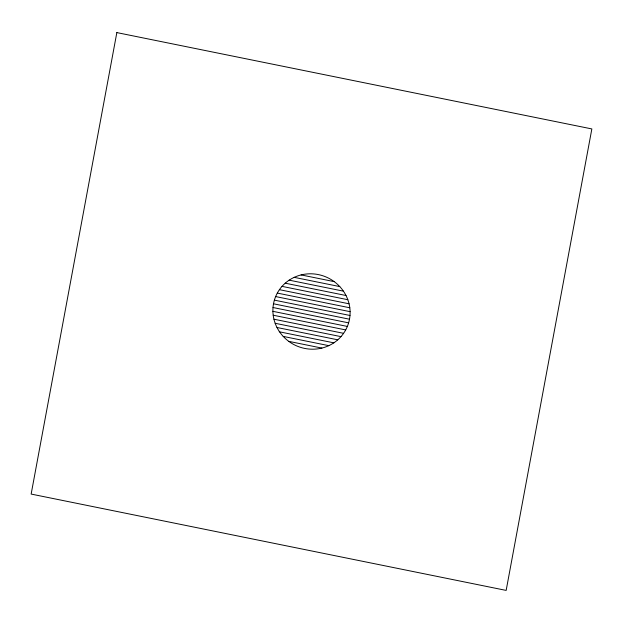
<?xml version="1.0" encoding="UTF-8"?>
<svg xmlns="http://www.w3.org/2000/svg" width="623" height="623" viewBox="0 0 623 623"><rect width="100%" height="100%" fill="white"/><g stroke="black" fill="none" stroke-linecap="round" stroke-linejoin="round"><path stroke-width="0.93" d="M301.104 274.914L334.232 281.635M294.181 277.344L339.784 286.588M289.158 280.155L343.437 291.159M285.209 283.185L346.014 295.512M282.017 286.37L347.836 299.718M279.416 289.672L349.067 303.798M277.305 293.075L349.807 307.778M275.639 296.564L350.103 311.671M274.377 300.138L349.994 315.479M273.497 303.79L349.503 319.21M273.006 307.521L348.623 322.862M272.897 311.329L347.361 326.436M273.193 315.222L345.695 329.925M273.933 319.202L343.584 333.328M275.164 323.282L340.983 336.63M276.986 327.488L337.791 339.815M279.563 331.841L333.842 342.845M283.216 336.412L328.819 345.656M288.768 341.365L321.896 348.086M116.844 32.591L31.15 494.07L506.156 590.409L591.85 128.93L116.844 32.591M279.268 331.397A38.852 37.473 24.6 0 0 346.03 329.294A38.852 37.473 24.6 0 0 309.203 273.809A38.852 37.473 24.6 0 0 279.268 331.397"/></g></svg>
